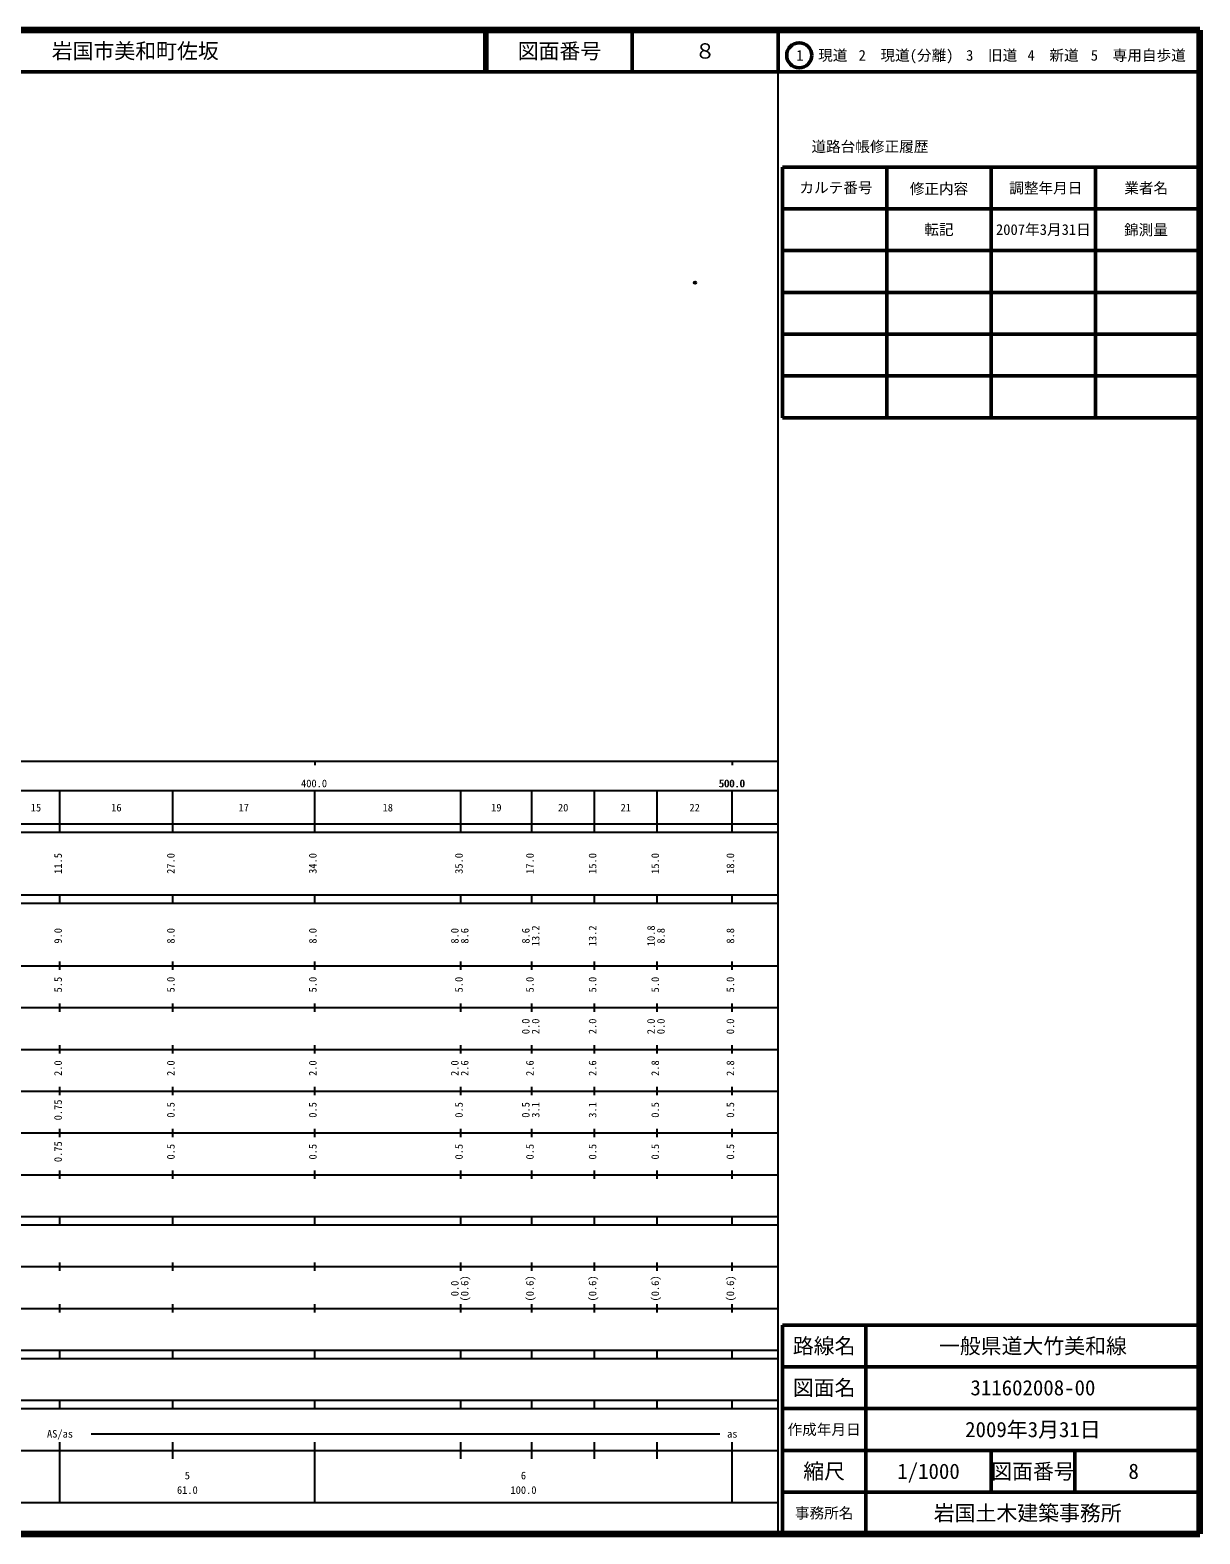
# Model space of a CAD drawing. Units: millimetres on the paper. Extents: x 40 to 680, y 20 to 380.
# Drawn here: x 399.8 to 680, y 20 to 380 of the extents above; entities that cross this region are included whole.
import ezdxf
from ezdxf.enums import TextEntityAlignment as Align

# ---------------------------------------------------------------- set-up
doc = ezdxf.new("R2010")
doc.units = ezdxf.units.MM
doc.header["$PDMODE"] = 32
doc.header["$PDSIZE"] = 0.5
doc.layers.add('M-OTRS', color=6, linetype='Continuous')
doc.layers.add('M-TTL-TXT', color=7, linetype='Continuous')
for name, color, linetype, lineweight in [('M-TTL', 2, 'Continuous', 140), ('M-TTL-BAND', 7, 'Continuous', 25), ('M-TTL-FRAM', 2, 'Continuous', 50), ('M-TTL-LINE', 7, 'Continuous', 50)]:
    doc.layers.add(name, color=color, linetype=linetype, lineweight=lineweight)
doc.styles.add('ＭＳ ゴシック', font='')
doc.styles.get('ＭＳ ゴシック').set_extended_font_data('MS Gothic')

msp = doc.modelspace()

# ---------------------------------------------------------------- linework, layer by layer
at = {"layer": 'M-OTRS'}
msp.add_point((559.077, 319.54), dxfattribs=at)
at = {"layer": 'M-TTL'}
for p, q in [((680, 380), (40, 380)), ((680, 20), (680, 380)), ((40, 20), (680, 20))]:
    msp.add_line(p, q, dxfattribs=at)
at = {"layer": 'M-TTL-BAND'}
for p, q in [((579, 20), (579, 370)), ((40, 205), (579, 205)), ((468, 205), (468, 204)), ((568, 205), (568, 204)), ((68, 198), (579, 198)), ((407, 188), (407, 198)), ((434, 188), (434, 198)), ((468, 188), (468, 198)), ((503, 188), (503, 198)), ((520, 188), (520, 198)), ((535, 188), (535, 198)), ((550, 188), (550, 198)), ((568, 188), (568, 198)), ((40, 190), (579, 190)), ((40, 188), (579, 188)), ((40, 173), (579, 173)), ((407, 171), (407, 173)), ((434, 171), (434, 173)), ((468, 171), (468, 173)), ((503, 171), (503, 173)), ((520, 171), (520, 173)), ((535, 171), (535, 173)), ((550, 171), (550, 173)), ((568, 171), (568, 173)), ((40, 171), (579, 171)), ((40, 156), (579, 156)), ((407, 155), (407, 157)), ((434, 155), (434, 157)), ((468, 155), (468, 157)), ((503, 155), (503, 157)), ((520, 155), (520, 157)), ((535, 155), (535, 157)), ((550, 155), (550, 157)), ((568, 155), (568, 157)), ((46, 146), (579, 146)), ((407, 145), (407, 147)), ((434, 145), (434, 147)), ((468, 145), (468, 147)), ((503, 145), (503, 147)), ((520, 145), (520, 147)), ((535, 145), (535, 147)), ((550, 145), (550, 147)), ((568, 145), (568, 147)), ((407, 135), (407, 137)), ((434, 135), (434, 137)), ((468, 135), (468, 137)), ((503, 135), (503, 137)), ((520, 135), (520, 137)), ((535, 135), (535, 137)), ((550, 135), (550, 137)), ((568, 135), (568, 137)), ((52, 136), (579, 136)), ((46, 126), (579, 126)), ((407, 125), (407, 127)), ((434, 125), (434, 127)), ((468, 125), (468, 127)), ((503, 125), (503, 127)), ((520, 125), (520, 127)), ((535, 125), (535, 127)), ((550, 125), (550, 127)), ((568, 125), (568, 127)), ((52, 116), (579, 116)), ((407, 115), (407, 117)), ((434, 115), (434, 117)), ((468, 115), (468, 117)), ((503, 115), (503, 117)), ((520, 115), (520, 117)), ((535, 115), (535, 117)), ((550, 115), (550, 117)), ((568, 115), (568, 117)), ((46, 106), (579, 106)), ((407, 105), (407, 107)), ((434, 105), (434, 107)), ((468, 105), (468, 107)), ((503, 105), (503, 107)), ((520, 105), (520, 107)), ((535, 105), (535, 107)), ((550, 105), (550, 107)), ((568, 105), (568, 107)), ((40, 96), (579, 96)), ((40, 94), (579, 94)), ((407, 94), (407, 96)), ((434, 94), (434, 96)), ((468, 94), (468, 96)), ((503, 94), (503, 96)), ((520, 94), (520, 96)), ((535, 94), (535, 96)), ((550, 94), (550, 96)), ((568, 94), (568, 96)), ((49, 84), (579, 84)), ((407, 83), (407, 85)), ((434, 83), (434, 85)), ((468, 83), (468, 85)), ((503, 83), (503, 85)), ((520, 83), (520, 85)), ((535, 83), (535, 85)), ((550, 83), (550, 85)), ((568, 83), (568, 85)), ((40, 74), (579, 74)), ((407, 73), (407, 75)), ((434, 73), (434, 75)), ((468, 73), (468, 75)), ((503, 73), (503, 75)), ((520, 73), (520, 75)), ((535, 73), (535, 75)), ((550, 73), (550, 75)), ((568, 73), (568, 75)), ((40, 64), (579, 64)), ((40, 62), (579, 62)), ((407, 62), (407, 64)), ((434, 62), (434, 64)), ((468, 62), (468, 64)), ((503, 62), (503, 64)), ((520, 62), (520, 64)), ((535, 62), (535, 64)), ((550, 62), (550, 64)), ((568, 62), (568, 64)), ((40, 52), (579, 52)), ((407, 50), (407, 52)), ((434, 50), (434, 52)), ((468, 50), (468, 52)), ((503, 50), (503, 52)), ((520, 50), (520, 52)), ((535, 50), (535, 52)), ((550, 50), (550, 52)), ((568, 50), (568, 52)), ((40, 50), (579, 50)), ((414.5, 44), (565, 44)), ((40, 40), (579, 40)), ((407, 27.5), (407, 42)), ((434, 38), (434, 42)), ((468, 27.5), (468, 42)), ((503, 38), (503, 42)), ((520, 38), (520, 42)), ((535, 38), (535, 42)), ((550, 38), (550, 42)), ((568, 27.5), (568, 42)), ((68, 27.5), (579, 27.5))]:
    msp.add_line(p, q, dxfattribs=at)
at = {"layer": 'M-TTL-FRAM'}
for p, q in [((580, 347.197), (580, 287.197)), ((580, 347.197), (680, 347.197)), ((580, 287.197), (680, 287.197)), ((680, 70), (580, 70)), ((580, 70), (580, 20))]:
    msp.add_line(p, q, dxfattribs=at)
at = {"layer": 'M-TTL-LINE'}
for p, q in [((508.747, 380), (508.747, 370)), ((509.247, 380), (509.247, 370)), ((543.997, 380), (543.997, 370)), ((579, 380), (579, 370)), ((40, 370), (680, 370)), ((605, 347.197), (605, 287.197)), ((630, 347.197), (630, 287.197)), ((655, 347.197), (655, 287.197)), ((580, 337.197), (680, 337.197)), ((580, 327.197), (680, 327.197)), ((580, 317.197), (680, 317.197)), ((580, 307.197), (680, 307.197)), ((580, 297.197), (680, 297.197)), ((600, 70), (600, 20)), ((680, 60), (580, 60)), ((680, 50), (580, 50)), ((680, 40), (580, 40)), ((630, 40), (630, 30)), ((650, 40), (650, 30)), ((680, 30), (580, 30))]:
    msp.add_line(p, q, dxfattribs=at)
msp.add_circle((584.031, 373.958), 3, dxfattribs=at)

# ---------------------------------------------------------------- texts
at = {"layer": 'M-TTL-BAND', "style": 'ＭＳ ゴシック'}
for s, p in [('400.0', (467.844, 198.195)), ('500.0', (567.844, 198.195)), ('500.0', (568, 198.195)), ('15', (401.25, 192.405)), ('16', (420.5, 192.405)), ('17', (451, 192.405)), ('18', (485.5, 192.405)), ('19', (511.5, 192.405)), ('20', (527.5, 192.405)), ('21', (542.5, 192.405)), ('22', (559, 192.405)), ('AS/as', (407, 42.5)), ('as', (568, 42.5)), ('5', (437.5, 32.523)), ('6', (518, 32.523)), ('61.0', (437.5, 29.033)), ('100.0', (518, 29.033))]:
    msp.add_text(s, height=1.833, dxfattribs=at).set_placement(p, align=Align.BOTTOM_CENTER)
for s, p in [('11.5', (408, 180.5)), ('27.0', (435, 180.5)), ('34.0', (469, 180.5)), ('35.0', (504, 180.5)), ('17.0', (521, 180.5)), ('15.0', (536, 180.5)), ('15.0', (551, 180.5)), ('18.0', (569, 180.5)), ('9.0', (408, 163.174)), ('8.0', (435, 163.174)), ('8.0', (469, 163.174)), ('8.0', (503, 163.174)), ('8.6', (505.37, 163.174)), ('8.6', (520, 163.174)), ('13.2', (522.37, 163.174)), ('13.2', (536, 163.174)), ('10.8', (550, 163.174)), ('8.8', (552.37, 163.174)), ('8.8', (569, 163.174)), ('5.5', (408, 151.5)), ('5.0', (435, 151.5)), ('5.0', (469, 151.5)), ('5.0', (504, 151.5)), ('5.0', (521, 151.5)), ('5.0', (536, 151.5)), ('5.0', (551, 151.5)), ('5.0', (569, 151.5)), ('0.0', (520, 141.5)), ('2.0', (522.37, 141.5)), ('2.0', (536, 141.5)), ('2.0', (550, 141.5)), ('0.0', (552.37, 141.5)), ('0.0', (569, 141.5)), ('2.0', (408, 131.5)), ('2.0', (435, 131.5)), ('2.0', (469, 131.5)), ('2.0', (503, 131.5)), ('2.6', (505.37, 131.5)), ('2.6', (521, 131.5)), ('2.6', (536, 131.5)), ('2.8', (551, 131.5)), ('2.8', (569, 131.5)), ('0.75', (408, 121.5)), ('0.5', (435, 121.5)), ('0.5', (469, 121.5)), ('0.5', (504, 121.5)), ('0.5', (520, 121.5)), ('3.1', (522.37, 121.5)), ('3.1', (536, 121.5)), ('0.5', (551, 121.5)), ('0.5', (569, 121.5)), ('0.75', (408, 111.5)), ('0.5', (435, 111.5)), ('0.5', (469, 111.5)), ('0.5', (504, 111.5)), ('0.5', (521, 111.5)), ('0.5', (536, 111.5)), ('0.5', (551, 111.5)), ('0.5', (569, 111.5)), ('0.0', (503, 78.764)), ('(0.6)', (505.37, 78.764)), ('(0.6)', (521, 78.764)), ('(0.6)', (536, 78.764)), ('(0.6)', (551, 78.764)), ('(0.6)', (569, 78.764))]:
    msp.add_text(s, height=1.833, rotation=90, dxfattribs=at).set_placement(p, align=Align.BOTTOM_CENTER)
at = {"layer": 'M-TTL-TXT', "style": 'ＭＳ ゴシック'}
msp.add_text('岩国市美和町佐坂', height=3.666, dxfattribs=at).set_placement((405.024, 375), align=Align.MIDDLE_LEFT)
for s, height, p in [('図面番号', 3.666, (526.622, 375)), ('８', 3.666, (561.497, 375)), ('1\u3000現道', 2.566, (589.448, 373.958)), ('2\u3000現道(分離)', 2.566, (609.619, 373.958)), ('3\u3000旧道', 2.566, (630.121, 373.958)), ('4\u3000新道', 2.566, (644.824, 373.958)), ('5\u3000専用自歩道', 2.566, (665.228, 373.958)), ('道路台帳修正履歴', 2.566, (600.968, 352.113)), ('カルテ番号', 2.566, (592.839, 342.277)), ('修正内容', 2.566, (617.509, 342.023)), ('調整年月日', 2.566, (643.089, 342.197)), ('業者名', 2.566, (667.134, 342.197)), ('転記', 2.566, (617.5, 332.245)), ('2007年3月31日', 2.566, (642.5, 332.245)), ('錦測量', 2.566, (667.077, 332.189)), ('路線名', 3.666, (590, 65)), ('路線名', 3.666, (590, 65)), ('一般県道大竹美和線', 3.666, (640, 65)), ('図面名', 3.666, (590, 55)), ('図面名', 3.666, (590, 55)), ('311602008-00', 3.666, (640, 55)), ('2009年3月31日', 3.666, (640, 45)), ('作成年月日', 2.566, (590, 45)), ('作成年月日', 2.566, (590, 45)), ('縮尺', 3.666, (590, 35)), ('縮尺', 3.666, (590, 35)), ('1/1000', 3.666, (615, 35)), ('図面番号', 3.666, (640, 35)), ('図面番号', 3.666, (640, 35)), ('8', 3.666, (664.125, 35)), ('事務所名', 2.566, (590, 25)), ('事務所名', 2.566, (590, 25)), ('岩国土木建築事務所 ', 3.666, (640, 25))]:
    msp.add_text(s, height=height, dxfattribs=at).set_placement(p, align=Align.MIDDLE_CENTER)

doc.saveas('drawing.dxf')
